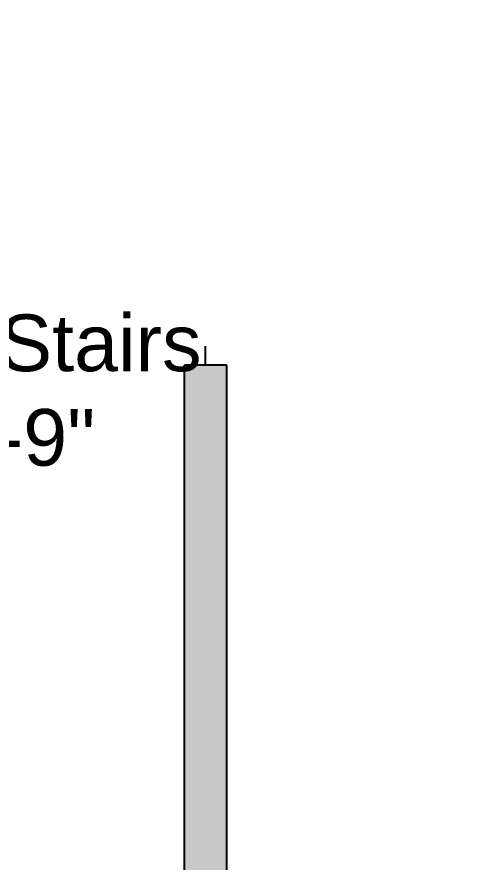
# Model space of a CAD drawing. Extents: x 11 to 612, y 7 to 1092.
# Drawn here: x 402.3 to 451.2, y 302.5 to 391.9 of the extents above; entities that cross this region are included whole.
import ezdxf

# ---------------------------------------------------------------- set-up
doc = ezdxf.new("R2010")
doc.units = 0
doc.header["$MEASUREMENT"] = 0
for name, color, linetype in [('LABELS', 61, 'CONTINUOUS'), ('LINE', 7, 'CONTINUOUS'), ('WALLS', 7, 'CONTINUOUS')]:
    doc.layers.add(name, color=color, linetype=linetype)
doc.styles.get("Standard").update_dxf_attribs({"font": 'arial.ttf'})

msp = doc.modelspace()

# ---------------------------------------------------------------- hatches: boundary and pattern name
at = {"layer": 'LINE'}
h = msp.add_hatch(color=6, dxfattribs=at)
h.paths.add_polyline_path([(402.025, 1042.08), (393.025, 1042.08), (393.025, 994.08), (349.525, 994.08), (349.525, 989.58), (406.525, 989.58), (406.525, 998.58), (402.025, 998.58)])
h.paths.add_polyline_path([(249.025, 845.58), (244.525, 845.58), (244.525, 724.08), (249.025, 724.08), (249.025, 787.08), (259.525, 787.08), (259.525, 791.58), (249.025, 791.58)], flags=17)
h.paths.add_polyline_path([(201.025, 269.58), (205.525, 269.58), (205.525, 278.58), (201.025, 278.58), (201.025, 355.08), (196.525, 355.08), (196.525, 245.58), (144.025, 245.58), (144.025, 236.58), (201.025, 236.58)])
h.paths.add_polyline_path([(64.525, 275.58), (55.525, 275.58), (55.525, 236.58), (82.525, 236.58), (82.525, 245.58), (64.525, 245.58)])
h.paths.add_polyline_path([(201.025, 439.08), (196.525, 439.08), (196.525, 410.58), (64.525, 410.58), (64.525, 451.08), (55.525, 451.08), (55.525, 371.58), (64.525, 371.58), (64.525, 401.58), (196.525, 401.58), (196.525, 397.08), (201.025, 397.08)])
h.paths.add_polyline_path([(205.525, 512.58), (64.525, 512.58), (64.525, 542.58), (55.525, 542.58), (55.525, 499.08), (64.525, 499.08), (64.525, 503.58), (196.525, 503.58), (196.525, 481.08), (201.025, 481.08), (201.025, 503.58), (205.525, 503.58)])
h.paths.add_polyline_path([(64.525, 713.58), (55.525, 713.58), (55.525, 638.58), (64.525, 638.58), (64.525, 668.58), (249.025, 668.58), (249.025, 682.08), (244.525, 682.08), (244.525, 677.58), (64.525, 677.58)])
h.paths.add_polyline_path([(69.025, 998.58), (55.525, 998.58), (55.525, 785.58), (64.525, 785.58), (64.525, 821.58), (93.025, 821.58), (93.025, 830.58), (64.525, 830.58), (64.525, 989.58), (69.025, 989.58)])
h.paths.add_polyline_path([(156.025, 998.58), (105.025, 998.58), (105.025, 989.58), (127.525, 989.58), (127.525, 830.58), (123.025, 830.58), (123.025, 821.58), (132.025, 821.58), (132.025, 989.58), (156.025, 989.58)])
h.paths.add_polyline_path([(228.025, 1042.08), (219.025, 1042.08), (219.025, 998.58), (214.525, 998.58), (214.525, 989.58), (271.525, 989.58), (271.525, 994.08), (228.025, 994.08)])
h.paths.add_polyline_path([(516.025, 998.58), (465.025, 998.58), (465.025, 989.58), (489.025, 989.58), (489.025, 821.58), (498.025, 821.58), (498.025, 830.58), (493.525, 830.58), (493.525, 989.58), (516.025, 989.58)])
h.paths.add_polyline_path([(376.525, 845.58), (372.025, 845.58), (372.025, 791.58), (361.525, 791.58), (361.525, 787.08), (372.025, 787.08), (372.025, 724.08), (376.525, 724.08)], flags=17)
h.paths.add_polyline_path([(565.525, 713.58), (556.525, 713.58), (556.525, 677.58), (376.525, 677.58), (376.525, 682.08), (372.025, 682.08), (372.025, 668.58), (556.525, 668.58), (556.525, 638.58), (565.525, 638.58)])
h.paths.add_polyline_path([(565.525, 998.58), (552.025, 998.58), (552.025, 989.58), (556.525, 989.58), (556.525, 830.58), (528.025, 830.58), (528.025, 821.58), (556.525, 821.58), (556.525, 785.58), (565.525, 785.58)])
h.paths.add_polyline_path([(565.525, 542.58), (556.525, 542.58), (556.525, 512.58), (415.525, 512.58), (415.525, 503.58), (420.025, 503.58), (420.025, 481.08), (424.525, 481.08), (424.525, 503.58), (556.525, 503.58), (556.525, 499.08), (565.525, 499.08)])
h.paths.add_polyline_path([(565.525, 451.08), (556.525, 451.08), (556.525, 410.58), (424.525, 410.58), (424.525, 439.08), (420.025, 439.08), (420.025, 397.08), (424.525, 397.08), (424.525, 401.58), (556.525, 401.58), (556.525, 371.58), (565.525, 371.58)])
h.paths.add_polyline_path([(565.525, 275.58), (556.525, 275.58), (556.525, 245.58), (538.525, 245.58), (538.525, 236.58), (565.525, 236.58)])
h.paths.add_polyline_path([(477.025, 245.58), (424.525, 245.58), (424.525, 355.08), (420.025, 355.08), (420.025, 278.58), (415.525, 278.58), (415.525, 269.58), (420.025, 269.58), (420.025, 236.58), (477.025, 236.58)])
h.paths.add_polyline_path([(186.025, 86.58, 1), (174.025, 86.58, 1)])
h.paths.add_polyline_path([(447.025, 86.58, 1), (435.025, 86.58, 1)])

# ---------------------------------------------------------------- linework, layer by layer
msp.add_line((422.275, 355.08), (422.275, 357.08), dxfattribs=at)
at = {"layer": 'WALLS'}
for p, q in [((420.025, 278.58), (420.025, 355.08)), ((424.525, 355.08), (420.025, 355.08)), ((424.525, 245.58), (424.525, 355.08))]:
    msp.add_line(p, q, dxfattribs=at)

# ---------------------------------------------------------------- texts
at = {"layer": 'LABELS', "insert": (389.471, 344.359), "char_height": 6, "width": 63.81217, "attachment_point": 8}
msp.add_mtext('Main Ent & Stairs\\P8\'-9"x18\'-9"', dxfattribs=at)

doc.saveas('drawing.dxf')
